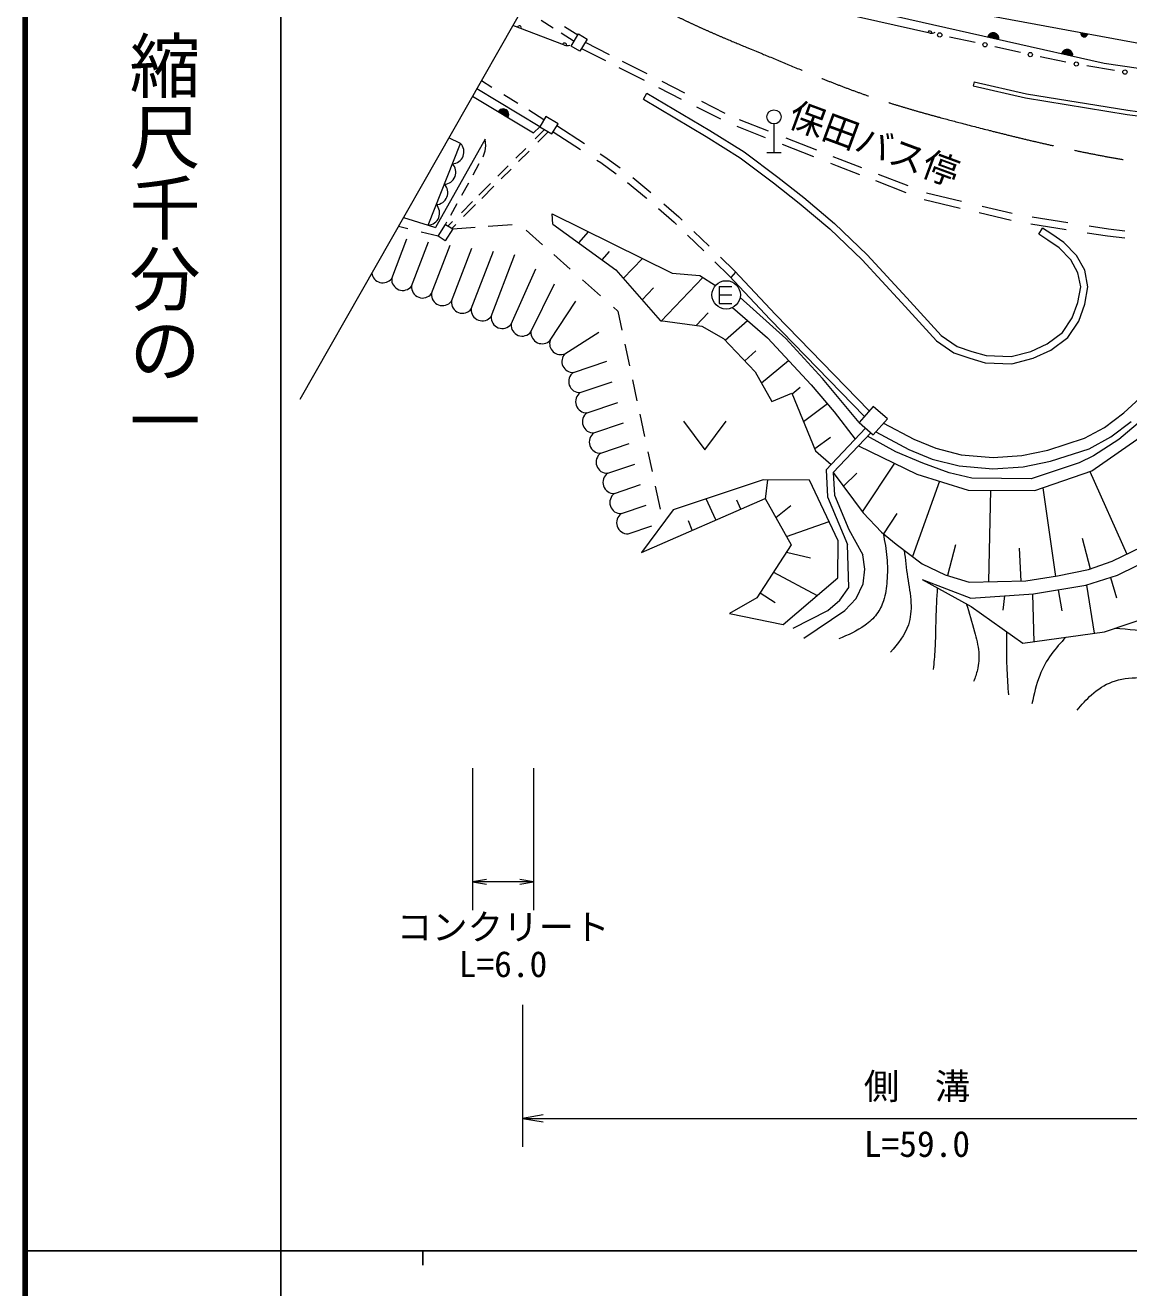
# Model space of a CAD drawing. Units: millimetres, scale not verified. Extents: x 40000 to 680000, y 20000 to 380000.
# Drawn here: x 40000 to 117695, y 202409 to 291348 of the extents above; entities that cross this region are included whole.
import ezdxf
from ezdxf.enums import TextEntityAlignment as Align

# ---------------------------------------------------------------- set-up
doc = ezdxf.new("R2010")
doc.units = ezdxf.units.MM
doc.header["$LTSCALE"] = 1000
doc.linetypes.add('CHAIN', pattern=[18.5, 12, -1.5, 3.5, -1.5])
for name, color, linetype, lineweight in [('M-BGD', 7, 'Continuous', 13), ('M-BMK', 2, 'CHAIN', 13), ('M-BMK-SRVR', 3, 'Continuous', 13), ('M-STR-STR3', 7, 'Continuous', 13), ('M-TTL', 2, 'Continuous', 140), ('M-TTL-BAND', 7, 'Continuous', 25)]:
    doc.layers.add(name, color=color, linetype=linetype, lineweight=lineweight)
doc.styles.add('@ＭＳ ゴシック', font='')
doc.styles.add('ＭＳ ゴシック', font='')
doc.styles.get('@ＭＳ ゴシック').set_extended_font_data('@MS Gothic')
doc.styles.get('ＭＳ ゴシック').set_extended_font_data('MS Gothic')

# ---------------------------------------------------------------- blocks, each defined once
blk = doc.blocks.new('open_arrow')
at = {"color": 0, "linetype": 'Continuous', "lineweight": -2}
blk.add_lwpolyline([(7.5, 1.25), (0, 0), (7.5, -1.25)], dxfattribs=at)

msp = doc.modelspace()

# ---------------------------------------------------------------- linework, layer by layer
at = {"layer": 'M-BGD'}
for p, q in [((115956, 288661), (89957, 294528)), ((103687, 290794), (89922, 293894)), ((121639, 289468), (98061, 293832)), ((77964, 289945), (74335, 291327)), ((76336, 291696), (77174, 291165)), ((77977, 291248), (78903, 290663)), ((77742, 290805), (78645, 290234)), ((78433, 289879), (78947, 290737)), ((78947, 290737), (79559, 290370)), ((79559, 290370), (79044, 289512)), ((79424, 290146), (81106, 289291)), ((106893, 290121), (105071, 290516)), ((79044, 289512), (78433, 289879)), ((79166, 289716), (80850, 288860)), ((110082, 289430), (108260, 289825)), ((113270, 288739), (111448, 289134)), ((81799, 288378), (83572, 287477)), ((82022, 288825), (83761, 287942)), ((116694, 288168), (114738, 288495)), ((120356, 288001), (115956, 288661)), ((72129, 287453), (72862, 286994)), ((84809, 287409), (86408, 286597)), ((106811, 287363), (106744, 287070)), ((106811, 287363), (110495, 286524)), ((76221, 284200), (71794, 286865)), ((73686, 286480), (74692, 285851)), ((83522, 286135), (83776, 286566)), ((83776, 286566), (88210, 283944)), ((84586, 286962), (86188, 286147)), ((106744, 287070), (110437, 286229)), ((110495, 286524), (117630, 285358)), ((71497, 286343), (75790, 283760)), ((83522, 286135), (87950, 283517)), ((87251, 285607), (88949, 284744)), ((87603, 285989), (89263, 285146)), ((110437, 286229), (117586, 285061)), ((75447, 285379), (76522, 284707)), ((76652, 284925), (76221, 284200)), ((77512, 284414), (76652, 284925)), ((90265, 284707), (92313, 283901)), ((117586, 285061), (122968, 284359)), ((117630, 285358), (122993, 284658)), ((76221, 284200), (75790, 283760)), ((76562, 283998), (75904, 283340)), ((76829, 283840), (76094, 283105)), ((76221, 284200), (77081, 283690)), ((77081, 283690), (77512, 284414)), ((77173, 283843), (79105, 282592)), ((77428, 284274), (79377, 283011)), ((88210, 283944), (90621, 282427)), ((90109, 284231), (92101, 283447)), ((92717, 284391), (92717, 282391)), ((68364, 277271), (70651, 283023)), ((68364, 277271), (70651, 283023)), ((72372, 283317), (68894, 277109)), ((70651, 283023), (69824, 283405)), ((72419, 282863), (72372, 283317)), ((72384, 282503), (72419, 282863)), ((87950, 283517), (90337, 282015)), ((93295, 282977), (95493, 282112)), ((93563, 283409), (95712, 282563)), ((72230, 282074), (72384, 282503)), ((75236, 282672), (74546, 281981)), ((75471, 282482), (74735, 281746)), ((80480, 282297), (80814, 282081)), ((80814, 282081), (81897, 281295)), ((90337, 282015), (92686, 280244)), ((90621, 282427), (92991, 280640)), ((92217, 282391), (93217, 282391)), ((96864, 282110), (97345, 281921)), ((71528, 280806), (71969, 281603)), ((74002, 281438), (73278, 280713)), ((74203, 281214), (73513, 280524)), ((80253, 281848), (80531, 281668)), ((80531, 281668), (81604, 280890)), ((96700, 281637), (97162, 281455)), ((97162, 281455), (98740, 280841)), ((97345, 281921), (98885, 281321)), ((70738, 279379), (71220, 280250)), ((72768, 280204), (71942, 279377)), ((82404, 280270), (83717, 279186)), ((82769, 280618), (84040, 279568)), ((92686, 280244), (94495, 278820)), ((92991, 280640), (94811, 279208)), ((99854, 280407), (101998, 279573)), ((100058, 280864), (102149, 280051)), ((73003, 280014), (72143, 279154)), ((84040, 279568), (84042, 279566)), ((103446, 279545), (105909, 278960)), ((69953, 277961), (70418, 278801)), ((71489, 278924), (70708, 278143)), ((71712, 278723), (70863, 277874)), ((83717, 279186), (83756, 279152)), ((84588, 278430), (85680, 277482)), ((84965, 278765), (86018, 277851)), ((94495, 278820), (96652, 277010)), ((94811, 279208), (96986, 277382)), ((103297, 279067), (105815, 278469)), ((107382, 278611), (109483, 278112)), ((66634, 277801), (68364, 277271)), ((69597, 277319), (69694, 277493)), ((70085, 277520), (69772, 277207)), ((77155, 277332), (77095, 278055)), ((77095, 278055), (85554, 273893)), ((86018, 277851), (86262, 277613)), ((107166, 278148), (109424, 277612)), ((110890, 277849), (113411, 277454)), ((66941, 277014), (66280, 277179)), ((69061, 276486), (67873, 276782)), ((68364, 277271), (68894, 277109)), ((69061, 276486), (69597, 277319)), ((70102, 276995), (69566, 276161)), ((69597, 277319), (70102, 276995)), ((70308, 277320), (70030, 277041)), ((70102, 276995), (71674, 277112)), ((72597, 277182), (74273, 277307)), ((75257, 276910), (76420, 275885)), ((77155, 277332), (81573, 274119)), ((78975, 276008), (79669, 276788)), ((85680, 277482), (85863, 277304)), ((87070, 276829), (88142, 275788)), ((96652, 277010), (98923, 274815)), ((96986, 277382), (99281, 275165)), ((110804, 277357), (113278, 276969)), ((111358, 276629), (111630, 277048)), ((112008, 276208), (111358, 276629)), ((112284, 276625), (111630, 277048)), ((113131, 276047), (112284, 276625)), ((114779, 276733), (116197, 276511)), ((114920, 277217), (116264, 277006)), ((116264, 277006), (117428, 276875)), ((65800, 273512), (66868, 276304)), ((67201, 272975), (68390, 276084)), ((68601, 272439), (69912, 275865)), ((69566, 276161), (69061, 276486)), ((86631, 276559), (87774, 275448)), ((112806, 275664), (112008, 276208)), ((114017, 275123), (113131, 276047)), ((116197, 276511), (117427, 276371)), ((70002, 271903), (71435, 275645)), ((71403, 271367), (72957, 275425)), ((72804, 270831), (74479, 275206)), ((77208, 275190), (78359, 274175)), ((81124, 275415), (80601, 274826)), ((82106, 273509), (83462, 274922)), ((88947, 275006), (89926, 274054)), ((99281, 275165), (102064, 272150)), ((113611, 274824), (112806, 275664)), ((114120, 273909), (113611, 274824)), ((114594, 274084), (114017, 275123)), ((74205, 270294), (75955, 274189)), ((81573, 274119), (84695, 270545)), ((88562, 274682), (89569, 273704)), ((89694, 273571), (90025, 273949)), ((89926, 274054), (92820, 270975)), ((98923, 274815), (101696, 271812)), ((114826, 272929), (114594, 274084)), ((75606, 269758), (77265, 273128)), ((79225, 273411), (80495, 272292)), ((84747, 270485), (87713, 273573)), ((85554, 273893), (87499, 273712)), ((87499, 273712), (88589, 273004)), ((89569, 273704), (92459, 270629)), ((114316, 272925), (114120, 273909)), ((84236, 272840), (83426, 271997)), ((88849, 272954), (88849, 271754)), ((88849, 272954), (89749, 272954)), ((88849, 272354), (89749, 272354)), ((93544, 269269), (90331, 272164)), ((114110, 271827), (114316, 272925)), ((114594, 271696), (114826, 272929)), ((76953, 269159), (78757, 271918)), ((81413, 271483), (81717, 271215)), ((88849, 271754), (89749, 271754)), ((89804, 271463), (92249, 269324)), ((101696, 271812), (104160, 269117)), ((102064, 272150), (104490, 269496)), ((113720, 270728), (114110, 271827)), ((114171, 270503), (114594, 271696)), ((81717, 271215), (82005, 269866)), ((84695, 270545), (87635, 270138)), ((88093, 271081), (87240, 270193)), ((89288, 269156), (90841, 270556)), ((92459, 270629), (99099, 263796)), ((92820, 270975), (99430, 264173)), ((113033, 269697), (113720, 270728)), ((113401, 269348), (114171, 270503)), ((77994, 268203), (80378, 269726)), ((87635, 270138), (89173, 269279)), ((104490, 269496), (105619, 268720)), ((111950, 268893), (113033, 269697)), ((82216, 268877), (82543, 267343)), ((89173, 269279), (91389, 266927)), ((92249, 269324), (95325, 266022)), ((96124, 266454), (93544, 269269)), ((104160, 269117), (105392, 268270)), ((105619, 268720), (106659, 268362)), ((110805, 268357), (111950, 268893)), ((112207, 268462), (113401, 269348)), ((91439, 268402), (90660, 267700)), ((91827, 266152), (93729, 267735)), ((105392, 268270), (106509, 267884)), ((106509, 267884), (107587, 267576)), ((106659, 268362), (107667, 268074)), ((107667, 268074), (109420, 268002)), ((109420, 268002), (110805, 268357)), ((109473, 267499), (110975, 267884)), ((110975, 267884), (112207, 268462)), ((78597, 266887), (80938, 267682)), ((91389, 266927), (92566, 264846)), ((107587, 267576), (109473, 267499)), ((79079, 265466), (81334, 266232)), ((82752, 266363), (83067, 264886)), ((95325, 266022), (96954, 264122)), ((98717, 263358), (96124, 266454)), ((92566, 264846), (93968, 265434)), ((93968, 265434), (95642, 261362)), ((94561, 265825), (93999, 265358)), ((117343, 264043), (118465, 265069)), ((79561, 264046), (81731, 264783)), ((96482, 264671), (94800, 263410)), ((99704, 264487), (98717, 263358)), ((100699, 263617), (99704, 264487)), ((80044, 262626), (82128, 263333)), ((83267, 263953), (83604, 262370)), ((86344, 263446), (87844, 261446)), ((87844, 261446), (89344, 263446)), ((96954, 264122), (98423, 262196)), ((98717, 263358), (99711, 262488)), ((99711, 262488), (100699, 263617)), ((100439, 263320), (102565, 262184)), ((115997, 263017), (117343, 264043)), ((116433, 262344), (117856, 263428)), ((118969, 263829), (117000, 262174)), ((99156, 262974), (96385, 260032)), ((99533, 262644), (96895, 259844)), ((101297, 261308), (99303, 262401)), ((99899, 262702), (102222, 261460)), ((114586, 262248), (115997, 263017)), ((115107, 259949), (118814, 262530)), ((80526, 261205), (82524, 261884)), ((96706, 262309), (95586, 261499)), ((98670, 261728), (102784, 259731)), ((102565, 262184), (104104, 261543)), ((104104, 261543), (105899, 261094)), ((111990, 261414), (114586, 262248)), ((112195, 260640), (114903, 261509)), ((114903, 261509), (116433, 262344)), ((117000, 262174), (115214, 261019)), ((83836, 261286), (84131, 259905)), ((95642, 261362), (96739, 260408)), ((103187, 260494), (101297, 261308)), ((102222, 261460), (103851, 260781)), ((103851, 260781), (105767, 260302)), ((105899, 261094), (108143, 260901)), ((108143, 260901), (110162, 261030)), ((110162, 261030), (111990, 261414)), ((110271, 260235), (112195, 260640)), ((115214, 261019), (114216, 260520)), ((81008, 259785), (82921, 260434)), ((96385, 260032), (96479, 258136)), ((96895, 259844), (96974, 258248)), ((96895, 259844), (98998, 256997)), ((98548, 259782), (97616, 258869)), ((101204, 260498), (98933, 257066)), ((102784, 259731), (106383, 258604)), ((105052, 259811), (103187, 260494)), ((106653, 259443), (105052, 259811)), ((105767, 260302), (108134, 260099)), ((108134, 260099), (110271, 260235)), ((114216, 260520), (110829, 259391)), ((111072, 258568), (115107, 259949)), ((114966, 259901), (117562, 254091)), ((81490, 258365), (83317, 258985)), ((84351, 258872), (84696, 257253)), ((91950, 259329), (85623, 257221)), ((95209, 259302), (91950, 259329)), ((92111, 257972), (92273, 259327)), ((97236, 255030), (95209, 259302)), ((104363, 259237), (102466, 253925)), ((110829, 259391), (106653, 259443)), ((83378, 254208), (92087, 258015)), ((88618, 256498), (87935, 257991)), ((92087, 258015), (93922, 254756)), ((96479, 258136), (97894, 254762)), ((96974, 258248), (97994, 255816)), ((106383, 258604), (111072, 258568)), ((107964, 258592), (107812, 252150)), ((111656, 258768), (112548, 252522)), ((81972, 256944), (83714, 257535)), ((85623, 257221), (83378, 254208)), ((90372, 257265), (90096, 257898)), ((92841, 256676), (93914, 257508)), ((86968, 255777), (86690, 256447)), ((93596, 255334), (96591, 256389)), ((98998, 256997), (100278, 255646)), ((101366, 256950), (100419, 255529)), ((82455, 255524), (84110, 256086)), ((97994, 255816), (98963, 254042)), ((100278, 255646), (101309, 254793)), ((93922, 254756), (91512, 251004)), ((97208, 252428), (97236, 255030)), ((97990, 251732), (97894, 254762)), ((101309, 254793), (103158, 253406)), ((105487, 254751), (104930, 252574)), ((109976, 254518), (110095, 252190)), ((114405, 255209), (114976, 253055)), ((116529, 253584), (118627, 254615)), ((93587, 254234), (95291, 253828)), ((99115, 253039), (98963, 254042)), ((114858, 253015), (116529, 253584)), ((116899, 252605), (119768, 254023)), ((92684, 252829), (95758, 251185)), ((98994, 252005), (99115, 253039)), ((103158, 253406), (104759, 252623)), ((104759, 252623), (106466, 252126)), ((112689, 252552), (114858, 253015)), ((114671, 251896), (116899, 252605)), ((93374, 249141), (97208, 252428)), ((97352, 250850), (97990, 251732)), ((98507, 250972), (98994, 252005)), ((103162, 252301), (106604, 250411)), ((103162, 252301), (106571, 250985)), ((106466, 252126), (110448, 252197)), ((110448, 252197), (112689, 252552)), ((110992, 251289), (114671, 251896)), ((114710, 251903), (115261, 248520)), ((116414, 252451), (116844, 251013)), ((91512, 251004), (89595, 249908)), ((91750, 251374), (92808, 250690)), ((96501, 250121), (97352, 250850)), ((97717, 250121), (98507, 250972)), ((106571, 250985), (110992, 251289)), ((108941, 251148), (108821, 250137)), ((110910, 251275), (111010, 247920)), ((112737, 251577), (112978, 250096)), ((94069, 248874), (96501, 250121)), ((94829, 248175), (97717, 250121)), ((106604, 250411), (110250, 247812)), ((115987, 248622), (121016, 250310)), ((89595, 249908), (93374, 249141)), ((110250, 247812), (115987, 248622))]:
    msp.add_line(p, q, dxfattribs=at)
for centre, radius in [((104388, 290664), 150), ((107576, 289973), 150), ((110765, 289282), 150), ((114004, 288617), 150), ((117427, 288046), 150), ((92717, 284891), 500), ((89349, 272354), 1000)]:
    msp.add_circle(centre, radius, dxfattribs=at)
for centre, radius, start, end in [((74787, 291155), 150, 339.15764, 159.15764), ((103687, 290794), 150, 347.30733, 167.30733), ((103797, 291282), 500, 257.30733, 302.30733), ((77964, 289945), 150, 339.15764, 159.15764), ((78142, 290412), 500, 249.15764, 294.15764), ((108156, 290422), 400, 347.28309, 167.28309), ((108156, 290422), 400, 347.28309, 167.28309), ((108156, 290422), 350, 347.28309, 167.28309), ((108156, 290422), 300, 347.28309, 167.28309), ((108156, 290422), 250, 347.28309, 167.28309), ((108156, 290422), 200, 347.28309, 167.28309), ((108156, 290422), 150, 347.28309, 167.28309), ((108156, 290422), 100, 347.28309, 167.28309), ((108156, 290422), 50, 347.28309, 167.28309), ((114566, 290777), 250, 169.5149, 349.5149), ((114566, 290777), 200, 169.5149, 349.5149), ((114566, 290777), 150, 169.5149, 349.5149), ((114566, 290777), 100, 169.5149, 349.5149), ((114566, 290777), 50, 169.5149, 349.5149), ((113356, 289248), 400, 347.28309, 167.28309), ((113356, 289248), 400, 347.28309, 167.28309), ((113356, 289248), 350, 347.28309, 167.28309), ((113356, 289248), 300, 347.28309, 167.28309), ((113356, 289248), 250, 347.28309, 167.28309), ((113356, 289248), 200, 347.28309, 167.28309), ((113356, 289248), 150, 347.28309, 167.28309), ((113356, 289248), 100, 347.28309, 167.28309), ((113356, 289248), 50, 347.28309, 167.28309), ((73643, 285052), 400, 328.96124, 148.96124), ((73643, 285052), 400, 328.96124, 148.96124), ((73643, 285052), 350, 328.96124, 148.96124), ((73643, 285052), 300, 328.96124, 148.96124), ((73643, 285052), 250, 328.96124, 148.96124), ((73643, 285052), 200, 328.96124, 148.96124), ((73643, 285052), 150, 328.96124, 148.96124), ((73643, 285052), 100, 328.96124, 148.96124), ((73643, 285052), 50, 328.96124, 148.96124), ((70041, 282433), 849, 272.57045, 44.06028), ((69469, 280995), 849, 272.57045, 44.06028), ((68898, 279557), 849, 272.57045, 44.06028), ((68326, 278119), 849, 272.57045, 44.06028), ((65177, 273984), 781, 187.45521, 322.79573), ((66578, 273448), 781, 175.31614, 322.79573), ((67979, 272912), 781, 175.31614, 322.79573), ((69380, 272375), 781, 175.31614, 322.79573), ((70781, 271839), 781, 175.31614, 322.79573), ((72182, 271303), 781, 175.31614, 322.79573), ((73583, 270767), 781, 175.31614, 322.79573), ((74984, 270231), 781, 175.31614, 322.79573), ((76385, 269694), 781, 175.31614, 316.72508), ((77699, 268926), 781, 162.66457, 292.17972), ((78563, 267667), 781, 136.74722, 272.49129), ((79045, 266247), 781, 125.0117, 272.49129), ((79527, 264827), 781, 125.0117, 272.49129), ((80010, 263406), 781, 125.0117, 272.49129), ((80492, 261986), 781, 125.0117, 272.49129), ((80974, 260565), 781, 125.0117, 272.49129), ((81456, 259145), 781, 125.0117, 272.49129), ((81938, 257725), 781, 125.0117, 272.49129), ((82421, 256304), 781, 125.0117, 272.49129)]:
    msp.add_arc(centre, radius, start, end, dxfattribs=at)
for points, knots in [([(100403, 255542), (100511, 254981), (100619, 254420), (100668, 253854), (100716, 253303), (100709, 252748), (100668, 252192), (100634, 251721), (100575, 251249), (100427, 250802), (100315, 250468), (100154, 250148), (99943, 249866), (99717, 249562), (99434, 249302), (99127, 249080), (98565, 248672), (97924, 248392), (97284, 248113)], [0, 0, 0, 0, 1, 1, 1, 2, 2, 2, 3, 3, 3, 4, 4, 4, 5, 5, 5, 6, 6, 6, 6]), ([(101894, 254354), (101959, 253722), (102023, 253090), (102119, 252464), (102211, 251862), (102332, 251266), (102360, 250651), (102385, 250129), (102342, 249594), (102179, 249110), (101936, 248389), (101423, 247783), (100910, 247176)], [0, 0, 0, 0, 1, 1, 1, 2, 2, 2, 3, 3, 3, 4, 4, 4, 4]), ([(104215, 251723), (104174, 250993), (104133, 250264), (104113, 249533), (104093, 248818), (104094, 248102), (104052, 247388), (104025, 246914), (103978, 246441), (103932, 245968)], [0, 0, 0, 0, 1, 1, 1, 2, 2, 2, 3, 3, 3, 3]), ([(106258, 250602), (106453, 249945), (106647, 249289), (106832, 248627), (106965, 248150), (107093, 247670), (107134, 247176), (107169, 246763), (107142, 246340), (107044, 245938), (106976, 245659), (106874, 245390), (106772, 245122)], [0, 0, 0, 0, 1, 1, 1, 2, 2, 2, 3, 3, 3, 4, 4, 4, 4]), ([(109095, 248635), (109085, 248136), (109076, 247636), (109080, 247136), (109083, 246728), (109096, 246320), (109116, 245912), (109143, 245335), (109184, 244759), (109224, 244183)], [0, 0, 0, 0, 1, 1, 1, 2, 2, 2, 3, 3, 3, 3]), ([(113270, 248239), (112911, 247847), (112553, 247455), (112241, 247025), (111910, 246569), (111632, 246069), (111425, 245545), (111172, 244904), (111027, 244227), (110881, 243550)], [0, 0, 0, 0, 1, 1, 1, 2, 2, 2, 3, 3, 3, 3]), ([(116721, 248869), (117674, 248801), (118626, 248734), (119553, 248536), (120725, 248286), (121856, 247827), (123028, 247569), (123938, 247369), (124873, 247290), (125808, 247207), (127250, 247079), (128693, 246941), (130128, 247025), (130794, 247064), (131458, 247150), (132123, 247237)], [0, 0, 0, 0, 1, 1, 1, 2, 2, 2, 3, 3, 3, 4, 4, 4, 5, 5, 5, 5]), ([(114054, 243097), (114380, 243474), (114707, 243851), (115081, 244185), (115509, 244567), (115998, 244892), (116531, 245091), (117123, 245313), (117767, 245380), (118405, 245394), (119340, 245414), (120261, 245321), (121185, 245243), (122490, 245132), (123801, 245049), (125113, 245001), (127670, 244906), (130229, 244938), (132787, 244971)], [0, 0, 0, 0, 1, 1, 1, 2, 2, 2, 3, 3, 3, 4, 4, 4, 5, 5, 5, 6, 6, 6, 6])]:
    msp.add_open_spline(points, degree=3, knots=knots, dxfattribs=at)
at = {"layer": 'M-BMK'}
msp.add_open_spline([(83757, 293056), (84685, 292574), (85613, 292093), (86556, 291643), (88392, 290766), (90282, 290006), (92164, 289225), (94502, 288254), (96826, 287251), (99213, 286421), (101423, 285653), (103686, 285034), (105953, 284440), (108710, 283718), (111473, 283032), (114262, 282459), (117154, 281865), (120075, 281392), (123009, 281070), (127796, 280544), (132619, 280419), (137441, 280375), (140764, 280346), (144087, 280355), (147397, 280581), (151234, 280844), (155052, 281398), (158845, 282073), (160414, 282353), (161979, 282654), (163527, 283025), (165913, 283598), (168257, 284341), (170601, 285083)], degree=3, knots=[0, 0, 0, 0, 1, 1, 1, 2, 2, 2, 3, 3, 3, 4, 4, 4, 5, 5, 5, 6, 6, 6, 7, 7, 7, 8, 8, 8, 9, 9, 9, 10, 10, 10, 11, 11, 11, 11], dxfattribs=at)
at = {"layer": 'M-BMK-SRVR'}
msp.add_line((76837, 295721), (59332, 264977), dxfattribs=at)
at = {"layer": 'M-STR-STR3'}
for p, q in [((71497, 239003), (71497, 229003)), ((75790, 239003), (75790, 229003)), ((75790, 231003), (71497, 231003)), ((75019, 222338), (75019, 212338)), ((75019, 214338), (130567, 214338))]:
    msp.add_line(p, q, dxfattribs=at)
at = {"layer": 'M-TTL'}
msp.add_line((40000, 380000), (40000, 20000), dxfattribs=at)
at = {"layer": 'M-TTL-BAND'}
for p, q in [((58000, 370000), (58000, 20000)), ((40000, 205000), (579000, 205000)), ((68000, 205000), (68000, 204000))]:
    msp.add_line(p, q, dxfattribs=at)

# ---------------------------------------------------------------- block references
at = {"layer": 'M-STR-STR3'}
for p, xscale, yscale in [((71497, 231003), 129, 129), ((75019, 214338), 193, 193)]:
    msp.add_blockref('open_arrow', p, dxfattribs=dict(at, xscale=xscale, yscale=yscale))
at = {"layer": 'M-STR-STR3', "xscale": 129, "yscale": 129, "rotation": 180}
msp.add_blockref('open_arrow', (75790, 231003), dxfattribs=at)

# ---------------------------------------------------------------- texts
at = {"layer": 'M-STR-STR3', "style": 'ＭＳ ゴシック'}
for s, p in [('コンクリート', (66143, 226358)), ('L=6.0', (70518, 223743)), ('側\u3000溝', (99043, 215134)), ('L=59.0', (99043, 211076))]:
    msp.add_text(s, height=1833, dxfattribs=at).set_placement(p, align=Align.BOTTOM_LEFT)
at = {"layer": 'M-TTL', "color": 7, "style": 'ＭＳ ゴシック'}
msp.add_text('保田バス停', height=1833, rotation=339.712, dxfattribs=at).set_placement((93917, 285162), align=Align.MIDDLE_LEFT)
at = {"layer": 'M-TTL-BAND', "style": '@ＭＳ ゴシック'}
msp.add_text('縮尺千分の一', height=3666, rotation=270, dxfattribs=at).set_placement((49777, 261030), align=Align.MIDDLE_RIGHT)

doc.saveas('drawing.dxf')
